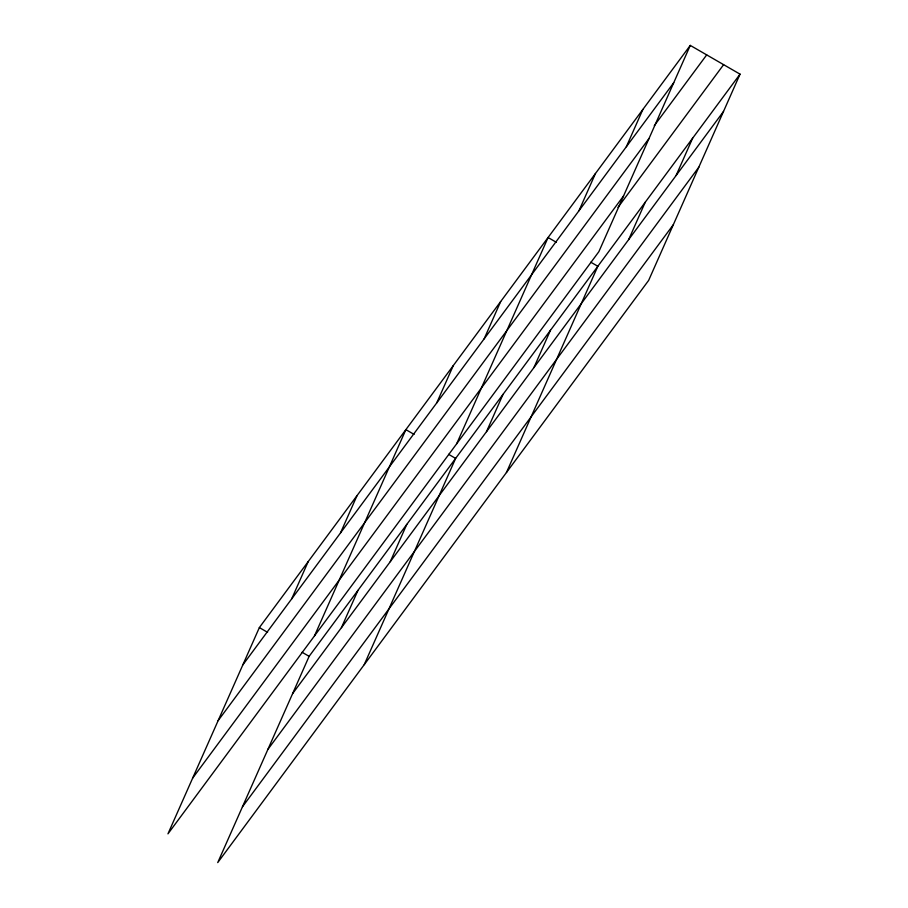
<?xml version="1.0" encoding="UTF-8"?>
<svg xmlns="http://www.w3.org/2000/svg" width="908" height="908" viewBox="0 0 908 908"><rect width="100%" height="100%" fill="white"/><g stroke="black" fill="none" stroke-linecap="round" stroke-linejoin="round"><path stroke-width="1.36" d="M690.273 45.4L259.359 627.587L167.957 833.85L598.871 251.664L690.273 45.4L740.043 74.15L648.641 280.413L217.727 862.6L309.129 656.336L740.043 74.15M291.672 598.905L308.198 561.609M340.511 532.917L357.037 495.62M314.474 635.906L405.876 429.643L414.082 434.387M436.748 402.902L453.274 365.606M341.431 627.655L357.968 590.359M484.146 338.854L500.671 301.558M390.27 561.666L406.795 524.37M456.667 443.785L548.08 237.521L556.286 242.266M364.233 664.656L455.634 458.392L448.597 454.329M578.952 210.781L595.478 173.485M486.506 431.652L503.032 394.356M626.35 146.733L642.875 109.437M533.915 367.604L550.441 330.308M506.437 472.535L597.839 266.271L590.802 262.208M628.711 239.53L645.236 202.234M676.108 175.482L692.645 138.186M242.833 664.883L673.747 82.696M654.305 125.667L706.696 54.889M218.124 720.646L649.038 138.459M192.666 778.088L623.58 195.901M618.008 207.353L723.619 64.661M292.603 693.633L723.517 111.446M267.894 749.395L698.808 167.208M242.436 806.837L673.35 224.651M259.359 627.587L267.576 632.331M302.092 652.273L309.129 656.336"/></g></svg>
